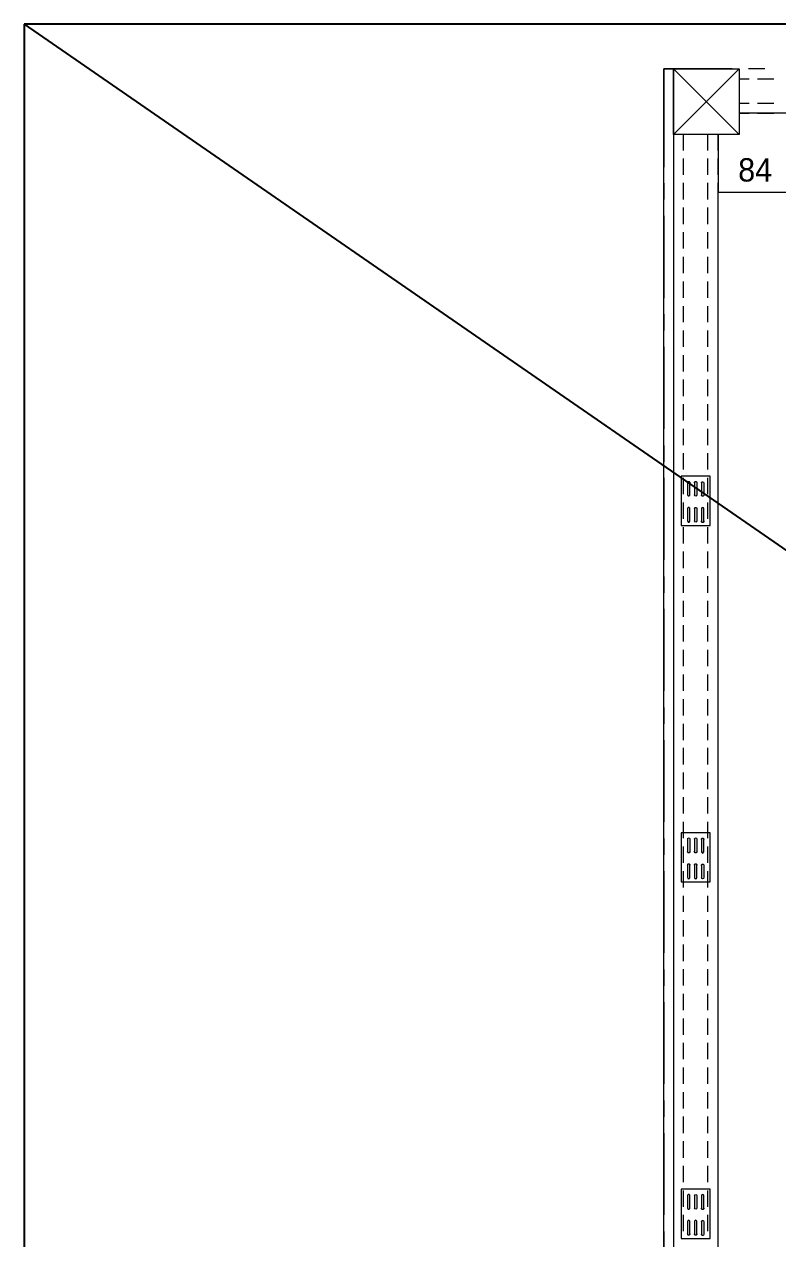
# Model space of a CAD drawing. Header units: millimetres. Extents: x -15161 to 10473752, y -72817 to 33960.
# Drawn here: x -2764 to -1845, y -11616 to -10133 of the extents above; entities that cross this region are included whole.
import ezdxf

# ---------------------------------------------------------------- set-up
doc = ezdxf.new("R2010")
doc.units = ezdxf.units.MM
for name, color, linetype in [('PDF_幾何圖形', 7, 'Continuous'), ('PDF_文字', 7, 'Continuous'), ('屠宰設備', 7, 'Continuous')]:
    doc.layers.add(name, color=color, linetype=linetype)
doc.styles.add('PDF PMingLiU', font='PMingLiU.ttf')

# ---------------------------------------------------------------- blocks, each defined once
blk = doc.blocks.new('拆除後的建築底圖1131126')
at = {"layer": 'PDF_幾何圖形', "lineweight": 0}
for points in [[(9465.8, 3697.8), (9382.4, 3697.8), (9382.4, 3578)], [(9394.2, 3697.8), (9474.2, 3617.8)], [(9474.2, 3697.8), (9394.2, 3617.8)], [(9505.6, 3697.8), (9485.7, 3697.8)], [(9474.2, 3685.6), (9486.5, 3685.6)], [(9496.7, 3685.6), (9516.6, 3685.6)], [(9474.2, 3655.9), (9486.5, 3655.9)], [(9496.7, 3655.9), (9516.6, 3655.9)], [(9474.2, 3643.6), (9486.5, 3643.6)], [(9496.7, 3643.6), (9516.6, 3643.6)], [(9406.1, 3598.3), (9406.1, 3617.8)], [(9436.1, 3598.3), (9436.1, 3617.8)], [(9448.4, 3598.3), (9448.4, 3617.8)], [(9406.1, 3568.3), (9406.1, 3588.2)], [(9436.1, 3568.3), (9436.1, 3588.2)], [(9448.4, 3568.3), (9448.4, 3588.2)], [(9382.4, 3558.1), (9382.4, 3538.2)], [(9406.1, 3538.2), (9406.1, 3558.5)], [(9436.1, 3538.2), (9436.1, 3558.5)], [(9448.4, 3538.2), (9448.4, 3558.5)], [(9382.4, 3518.3), (9382.4, 3418)], [(9406.1, 3508.2), (9406.1, 3528.5)], [(9436.1, 3508.2), (9436.1, 3528.5)], [(9448.4, 3508.2), (9448.4, 3528.5)], [(9406.1, 3478.5), (9406.1, 3498.4)], [(9436.1, 3478.5), (9436.1, 3498.4)], [(9448.4, 3478.5), (9448.4, 3498.4)], [(9406.1, 3448.5), (9406.1, 3468.4)], [(9436.1, 3448.5), (9436.1, 3468.4)], [(9448.4, 3448.5), (9448.4, 3468.4)], [(9406.1, 3418.4), (9406.1, 3438.3)], [(9436.1, 3418.4), (9436.1, 3438.3)], [(9448.4, 3418.4), (9448.4, 3438.3)], [(9382.4, 3398.1), (9382.4, 3378.2)], [(9406.1, 3388.3), (9406.1, 3408.2)], [(9436.1, 3388.3), (9436.1, 3408.2)], [(9448.4, 3388.3), (9448.4, 3408.2)], [(9406.1, 3358.3), (9406.1, 3378.2)], [(9436.1, 3358.3), (9436.1, 3378.2)], [(9448.4, 3358.3), (9448.4, 3378.2)], [(9382.4, 3358.3), (9382.4, 3258.3)], [(9406.1, 3328.2), (9406.1, 3348.1)], [(9436.1, 3328.2), (9436.1, 3348.1)], [(9448.4, 3328.2), (9448.4, 3348.1)], [(9406.1, 3298.1), (9406.1, 3318.5)], [(9436.1, 3298.1), (9436.1, 3318.5)], [(9448.4, 3298.1), (9448.4, 3318.5)], [(9406.1, 3268.5), (9406.1, 3288.4)], [(9436.1, 3268.5), (9436.1, 3288.4)], [(9448.4, 3268.5), (9448.4, 3288.4)], [(9406.1, 3238.4), (9406.1, 3258.3)], [(9436.1, 3238.4), (9436.1, 3258.3)], [(9448.4, 3238.4), (9448.4, 3258.3)], [(9382.4, 3238), (9382.4, 3218.1)], [(9406.1, 3208.4), (9406.1, 3228.3)], [(9436.1, 3208.4), (9436.1, 3228.3)], [(9448.4, 3208.4), (9448.4, 3228.3)], [(9382.4, 3198.2), (9382.4, 3098.3)], [(9406.1, 3178.3), (9406.1, 3198.2)], [(9411.2, 3192.3), (9411.6, 3193.1), (9411.6, 3193.6), (9412, 3194), (9413.3, 3194), (9413.7, 3193.6), (9414.1, 3193.1), (9414.1, 3192.3)], [(9411.2, 3192.7), (9411.2, 3177.5), (9411.6, 3177.1), (9411.6, 3176.6), (9412, 3176.2), (9413.3, 3176.2), (9414.1, 3177.1), (9414.1, 3177.5), (9414.1, 3192.7)], [(9419.6, 3192.3), (9419.6, 3193.1), (9420.1, 3193.6), (9420.5, 3194), (9421.7, 3194), (9422.2, 3193.6), (9422.6, 3193.1), (9422.6, 3192.3)], [(9419.6, 3192.7), (9419.6, 3177.5)], [(9422.6, 3192.7), (9422.6, 3177.5)], [(9428.1, 3192.3), (9428.1, 3177.1)], [(9431.1, 3192.3), (9431.1, 3177.1)], [(9436.1, 3178.3), (9436.1, 3198.2)], [(9448.4, 3178.3), (9448.4, 3198.2)], [(9431.1, 3177.5), (9431.1, 3176.6), (9430.2, 3175.8), (9428.9, 3175.8), (9428.1, 3176.6), (9428.1, 3177.5)], [(9406.1, 3148.3), (9406.1, 3168.2)], [(9419.6, 3161), (9419.6, 3145.7)], [(9422.6, 3161), (9422.6, 3145.7)], [(9431.1, 3145.3), (9431.1, 3160.5), (9431.1, 3161), (9430.6, 3161.8), (9430.2, 3161.8), (9429.8, 3162.2), (9428.9, 3161.8), (9428.5, 3161.8), (9428.1, 3161), (9428.1, 3160.5), (9428.1, 3145.3)], [(9436.1, 3148.3), (9436.1, 3168.2)], [(9448.4, 3148.3), (9448.4, 3168.2)], [(9431.1, 3145.7), (9431.1, 3144.9), (9430.2, 3144), (9428.9, 3144), (9428.1, 3144.9), (9428.1, 3145.7)], [(9406.1, 3118.2), (9406.1, 3138.1)], [(9436.1, 3118.2), (9436.1, 3138.1)], [(9448.4, 3118.2), (9448.4, 3138.1)], [(9406.1, 3088.1), (9406.1, 3108.5)], [(9436.1, 3088.1), (9436.1, 3108.5)], [(9448.4, 3088.1), (9448.4, 3108.5)], [(9382.4, 3078), (9382.4, 3058.1)], [(9406.1, 3058.1), (9406.1, 3078.4)], [(9436.1, 3058.1), (9436.1, 3078.4)], [(9448.4, 3058.1), (9448.4, 3078.4)], [(9406.1, 3028.4), (9406.1, 3048.3)], [(9436.1, 3028.4), (9436.1, 3048.3)], [(9448.4, 3028.4), (9448.4, 3048.3)], [(9382.4, 3038.2), (9382.4, 2938.3)], [(9406.1, 2998.4), (9406.1, 3018.3)], [(9436.1, 2998.4), (9436.1, 3018.3)], [(9448.4, 2998.4), (9448.4, 3018.3)], [(9406.1, 2968.3), (9406.1, 2988.2)], [(9436.1, 2968.3), (9436.1, 2988.2)], [(9448.4, 2968.3), (9448.4, 2988.2)], [(9406.1, 2938.3), (9406.1, 2958.2)], [(9436.1, 2938.3), (9436.1, 2958.2)], [(9448.4, 2938.3), (9448.4, 2958.2)], [(9406.1, 2908.2), (9406.1, 2928.1)], [(9436.1, 2908.2), (9436.1, 2928.1)], [(9448.4, 2908.2), (9448.4, 2928.1)], [(9382.4, 2917.9), (9382.4, 2898)], [(9406.1, 2878.1), (9406.1, 2898)], [(9436.1, 2878.1), (9436.1, 2898)], [(9448.4, 2878.1), (9448.4, 2898)], [(9382.4, 2878.1), (9382.4, 2778.2)], [(9406.1, 2848.1), (9406.1, 2868.4)], [(9436.1, 2848.1), (9436.1, 2868.4)], [(9448.4, 2848.1), (9448.4, 2868.4)], [(9406.1, 2818), (9406.1, 2838.3)], [(9436.1, 2818), (9436.1, 2838.3)], [(9448.4, 2818), (9448.4, 2838.3)], [(9406.1, 2788.4), (9406.1, 2808.3)], [(9436.1, 2788.4), (9436.1, 2808.3)], [(9448.4, 2788.4), (9448.4, 2808.3)], [(9406.1, 2758.3), (9406.1, 2778.2)], [(9436.1, 2758.3), (9436.1, 2778.2)], [(9448.4, 2758.3), (9448.4, 2778.2)], [(9382.4, 2757.9), (9382.4, 2738)], [(9406.1, 2728.2), (9406.1, 2748.1)], [(9411.2, 2757), (9411.6, 2757.5), (9411.6, 2758.3), (9412, 2758.3), (9412.9, 2758.7), (9413.3, 2758.3), (9413.7, 2758.3), (9414.1, 2757.5), (9414.1, 2757)], [(9411.2, 2757.5), (9411.2, 2741.8)], [(9414.1, 2757.5), (9414.1, 2741.8)], [(9419.6, 2757), (9419.6, 2757.5), (9420.1, 2758.3), (9420.5, 2758.3), (9421.3, 2758.7), (9421.7, 2758.3), (9422.2, 2758.3), (9422.6, 2757.5), (9422.6, 2757)], [(9419.6, 2757.5), (9419.6, 2741.8)], [(9422.6, 2757.5), (9422.6, 2741.8)], [(9428.1, 2756.6), (9428.1, 2757.5), (9428.9, 2758.3), (9430.2, 2758.3), (9431.1, 2757.5), (9431.1, 2756.6)], [(9428.1, 2757), (9428.1, 2741.8), (9428.1, 2741.4), (9428.9, 2740.5), (9429.8, 2740.1), (9431.1, 2741.4), (9431.1, 2741.8), (9431.1, 2757)], [(9436.1, 2728.2), (9436.1, 2748.1)], [(9448.4, 2728.2), (9448.4, 2748.1)], [(9414.1, 2742.2), (9414.1, 2741.4), (9413.3, 2740.5), (9412, 2740.5), (9411.6, 2740.9), (9411.6, 2741.4), (9411.2, 2742.2)], [(9422.6, 2742.2), (9422.6, 2741.4), (9421.7, 2740.5), (9420.5, 2740.5), (9419.6, 2741.4), (9419.6, 2742.2)], [(9382.4, 2718.1), (9382.4, 2618.2)], [(9406.1, 2698.2), (9406.1, 2718.1)], [(9411.2, 2725.3), (9411.6, 2726.1), (9411.6, 2726.6), (9412, 2727), (9413.3, 2727), (9414.1, 2726.1), (9414.1, 2725.3)], [(9411.2, 2725.7), (9411.2, 2710.5), (9411.6, 2710), (9411.6, 2709.2), (9412, 2709.2), (9412.9, 2708.8), (9413.3, 2709.2), (9413.7, 2709.2), (9414.1, 2710), (9414.1, 2710.5), (9414.1, 2725.7)], [(9419.6, 2725.3), (9419.6, 2726.1), (9420.5, 2727), (9421.7, 2727), (9422.6, 2726.1), (9422.6, 2725.3)], [(9419.6, 2725.7), (9419.6, 2710.5), (9419.6, 2710), (9420.1, 2709.2), (9420.5, 2709.2), (9421.3, 2708.8), (9421.7, 2709.2), (9422.2, 2709.2), (9422.6, 2710), (9422.6, 2710.5), (9422.6, 2725.7)], [(9428.1, 2724.9), (9428.1, 2725.7), (9428.9, 2726.6), (9430.2, 2726.6), (9431.1, 2725.7), (9431.1, 2724.9)], [(9428.1, 2725.3), (9428.1, 2710)], [(9431.1, 2725.3), (9431.1, 2710)], [(9436.1, 2698.2), (9436.1, 2718.1)], [(9448.4, 2698.2), (9448.4, 2718.1)], [(9406.1, 2668.1), (9406.1, 2688)], [(9436.1, 2668.1), (9436.1, 2688)], [(9448.4, 2668.1), (9448.4, 2688)], [(9406.1, 2638.1), (9406.1, 2658)], [(9436.1, 2638.1), (9436.1, 2658)], [(9448.4, 2638.1), (9448.4, 2658)], [(9406.1, 2608), (9406.1, 2628.3)], [(9436.1, 2608), (9436.1, 2628.3)], [(9448.4, 2608), (9448.4, 2628.3)], [(9382.4, 2597.8), (9382.4, 2577.9)], [(9406.1, 2578.4), (9406.1, 2598.3)], [(9436.1, 2578.4), (9436.1, 2598.3)], [(9448.4, 2578.4), (9448.4, 2598.3)], [(9406.1, 2548.3), (9406.1, 2568.2)], [(9436.1, 2548.3), (9436.1, 2568.2)], [(9448.4, 2548.3), (9448.4, 2568.2)], [(9382.4, 2558), (9382.4, 2458.1)], [(9406.1, 2518.2), (9406.1, 2538.1)], [(9436.1, 2518.2), (9436.1, 2538.1)], [(9448.4, 2518.2), (9448.4, 2538.1)], [(9406.1, 2488.2), (9406.1, 2508.1)], [(9436.1, 2488.2), (9436.1, 2508.1)], [(9448.4, 2488.2), (9448.4, 2508.1)], [(9406.1, 2458.1), (9406.1, 2478)], [(9436.1, 2458.1), (9436.1, 2478)], [(9448.4, 2458.1), (9448.4, 2478)], [(9406.1, 2428.1), (9406.1, 2448)], [(9436.1, 2428.1), (9436.1, 2448)], [(9448.4, 2428.1), (9448.4, 2448)], [(9382.4, 2437.8), (9382.4, 2417.9)], [(9406.1, 2398), (9406.1, 2418.3)], [(9436.1, 2398), (9436.1, 2418.3)], [(9448.4, 2398), (9448.4, 2418.3)], [(9382.4, 2398), (9382.4, 2298.1)], [(9406.1, 2367.9), (9406.1, 2388.3)], [(9436.1, 2367.9), (9436.1, 2388.3)], [(9448.4, 2367.9), (9448.4, 2388.3)], [(9406.1, 2338.3), (9406.1, 2358.2)], [(9436.1, 2338.3), (9436.1, 2358.2)], [(9448.4, 2338.3), (9448.4, 2358.2)], [(9406.1, 2308.2), (9406.1, 2328.1)], [(9419.6, 2321.8), (9419.6, 2306.5)], [(9422.6, 2321.8), (9422.6, 2306.5)], [(9431.1, 2306.1), (9431.1, 2321.4), (9431.1, 2321.8), (9430.6, 2322.6), (9430.2, 2322.6), (9429.8, 2323), (9428.9, 2322.6), (9428.5, 2322.6), (9428.1, 2321.8), (9428.1, 2321.4), (9428.1, 2306.1)], [(9436.1, 2308.2), (9436.1, 2328.1)], [(9448.4, 2308.2), (9448.4, 2328.1)], [(9431.1, 2306.5), (9431.1, 2305.7), (9430.2, 2304.8), (9428.9, 2304.8), (9428.1, 2305.7), (9428.1, 2306.5)], [(9406.1, 2278.2), (9406.1, 2298.1)], [(9414.1, 2274.8), (9414.1, 2290), (9414.1, 2290.4), (9412.9, 2291.7), (9412, 2291.3), (9411.6, 2290.9), (9411.6, 2290.4), (9411.2, 2290), (9411.2, 2274.8)], [(9422.6, 2274.8), (9422.6, 2290), (9422.6, 2290.4), (9421.3, 2291.7), (9420.5, 2291.3), (9419.6, 2290.4), (9419.6, 2290), (9419.6, 2274.8)], [(9428.1, 2289.6), (9428.1, 2290), (9428.5, 2290.9), (9428.9, 2291.3), (9430.2, 2291.3), (9430.6, 2290.9), (9431.1, 2290), (9431.1, 2289.6)], [(9428.1, 2290), (9428.1, 2274.4)], [(9431.1, 2290), (9431.1, 2274.4)], [(9436.1, 2278.2), (9436.1, 2298.1)], [(9448.4, 2278.2), (9448.4, 2298.1)], [(9382.4, 2277.7), (9382.4, 2257.8)], [(9414.1, 2275.2), (9414.1, 2274.4), (9413.3, 2273.5), (9412, 2273.5), (9411.6, 2273.9), (9411.6, 2274.4), (9411.2, 2275.2)], [(9422.6, 2275.2), (9422.6, 2274.4), (9421.7, 2273.5), (9420.5, 2273.5), (9419.6, 2274.4), (9419.6, 2275.2)], [(9431.1, 2274.8), (9431.1, 2274.4), (9430.6, 2273.5), (9430.2, 2273.1), (9428.9, 2273.1), (9428.5, 2273.5), (9428.1, 2274.4), (9428.1, 2274.8)]]:
    blk.add_lwpolyline(points, dxfattribs=at)
for points in [[(10789.3, -581.5), (9382.4, -762.3), (9382.4, 3697.8), (9394.2, 3697.8), (9394.2, -748.7), (10787.6, -569.6)], [(9394.2, 3617.8), (9394.2, 3697.8), (9474.2, 3697.8), (9474.2, 3617.8)], [(11419.4, 3643.6), (11419.4, 3606), (11339.3, 3606), (11339.3, 3643.6), (9474.2, 3643.6), (9474.2, 3617.8), (9448.4, 3617.8), (9448.4, 3547.1), (12604.5, 3547.1), (12604.5, 3539.5), (12739.5, 3539.5), (12739.5, 3028.9), (13204.8, 3028.9), (13204.8, 2247.7), (13491.9, 2247.7), (13361.5, 3136.4), (13110, 3099.6), (13035.5, 3611), (13009.2, 3607.2), (13003.7, 3643.6)], [(9532.7, 3547.1), (9532.7, -46.7), (9448.4, -46.7), (9448.4, 3547.1)], [(9438.7, 3140.2), (9438.7, 3200.3), (9403.5, 3200.3), (9403.5, 3140.2)], [(9411.2, 3145.7), (9411.6, 3145.3), (9411.6, 3144.9), (9412, 3144.4), (9413.3, 3144.4), (9414.1, 3145.3), (9414.1, 3145.7), (9414.1, 3161), (9414.1, 3161.4), (9413.3, 3162.2), (9412, 3162.2), (9411.6, 3161.8), (9411.6, 3161.4), (9411.2, 3161)], [(9438.7, 2705), (9438.7, 2764.7), (9403.5, 2764.7), (9403.5, 2705)], [(9438.7, 2269.3), (9438.7, 2329.4), (9403.5, 2329.4), (9403.5, 2269.3)], [(9411.2, 2306.5), (9411.6, 2306.1), (9411.6, 2305.7), (9412, 2305.3), (9413.3, 2305.3), (9414.1, 2306.1), (9414.1, 2306.5), (9414.1, 2321.8), (9414.1, 2322.2), (9413.3, 2323), (9412, 2323), (9411.6, 2322.6), (9411.6, 2322.2), (9411.2, 2321.8)]]:
    blk.add_lwpolyline(points, close=True, dxfattribs=at)
at = {"layer": 'PDF_幾何圖形', "lineweight": 13}
for points in [[(9465.8, 3697.8), (9382.4, 3697.8), (9382.4, 3578)], [(9505.6, 3697.8), (9485.7, 3697.8)], [(9382.4, 3558.1), (9382.4, 3538.2)], [(9382.4, 3518.3), (9382.4, 3418)], [(9382.4, 3398.1), (9382.4, 3378.2)], [(9382.4, 3358.3), (9382.4, 3258.3)], [(9382.4, 3238), (9382.4, 3218.1)], [(9382.4, 3198.2), (9382.4, 3098.3)], [(9382.4, 3078), (9382.4, 3058.1)], [(9382.4, 3038.2), (9382.4, 2938.3)], [(9382.4, 2917.9), (9382.4, 2898)], [(9382.4, 2878.1), (9382.4, 2778.2)], [(9382.4, 2757.9), (9382.4, 2738)], [(9382.4, 2718.1), (9382.4, 2618.2)], [(9382.4, 2597.8), (9382.4, 2577.9)], [(9382.4, 2558), (9382.4, 2458.1)], [(9382.4, 2437.8), (9382.4, 2417.9)], [(9382.4, 2398), (9382.4, 2298.1)], [(9382.4, 2277.7), (9382.4, 2257.8)]]:
    blk.add_lwpolyline(points, dxfattribs=at)
at = {"layer": 'PDF_幾何圖形', "lineweight": 0}
for points in [[(9428.1, 3192.3), (9428.1, 3194.1), (9431.1, 3194), (9431.1, 3192.3)], [(9422.6, 3177.5), (9422.6, 3175.7), (9419.6, 3175.7), (9419.6, 3177.5)], [(9419.6, 3161), (9419.6, 3162.7), (9422.6, 3162.7), (9422.6, 3161)], [(9422.6, 3145.7), (9422.6, 3144), (9419.6, 3144), (9419.6, 3145.7)], [(9431.1, 2710), (9431.1, 2708.3), (9428.1, 2708.3), (9428.1, 2710)], [(9419.6, 2321.8), (9419.6, 2323.5), (9422.6, 2323.5), (9422.6, 2321.8)], [(9422.6, 2306.5), (9422.6, 2304.8), (9419.6, 2304.8), (9419.6, 2306.5)]]:
    blk.add_open_spline(points, degree=3, dxfattribs=at)
at = {"layer": 'PDF_文字', "insert": (9473, 3574.3), "char_height": 28.45, "attachment_point": 4, "style": 'PDF PMingLiU'}
blk.add_mtext('84', dxfattribs=at)
blk = doc.blocks.new('圖框')
blk.add_lwpolyline([(206758.9, -122222.3), (206758.9, -127878), (214926, -127878), (214926, -122222.3)], close=True)

msp = doc.modelspace()

# ---------------------------------------------------------------- linework, layer by layer
at = {"color": 230}
msp.add_line((-2764.4316, -10132.7848), (3296.1753, -14319.3759), dxfattribs=at)

# ---------------------------------------------------------------- block references
at = {"color": 30}
msp.add_blockref('拆除後的建築底圖1131126', (-11365.8362, -13885.0952), dxfattribs=at)
at = {"layer": '屠宰設備', "color": 190, "xscale": 0.75, "yscale": 0.75, "zscale": 0.75}
msp.add_blockref('圖框', (-157833.6238, 81533.9202), dxfattribs=at)

doc.saveas('drawing.dxf')
